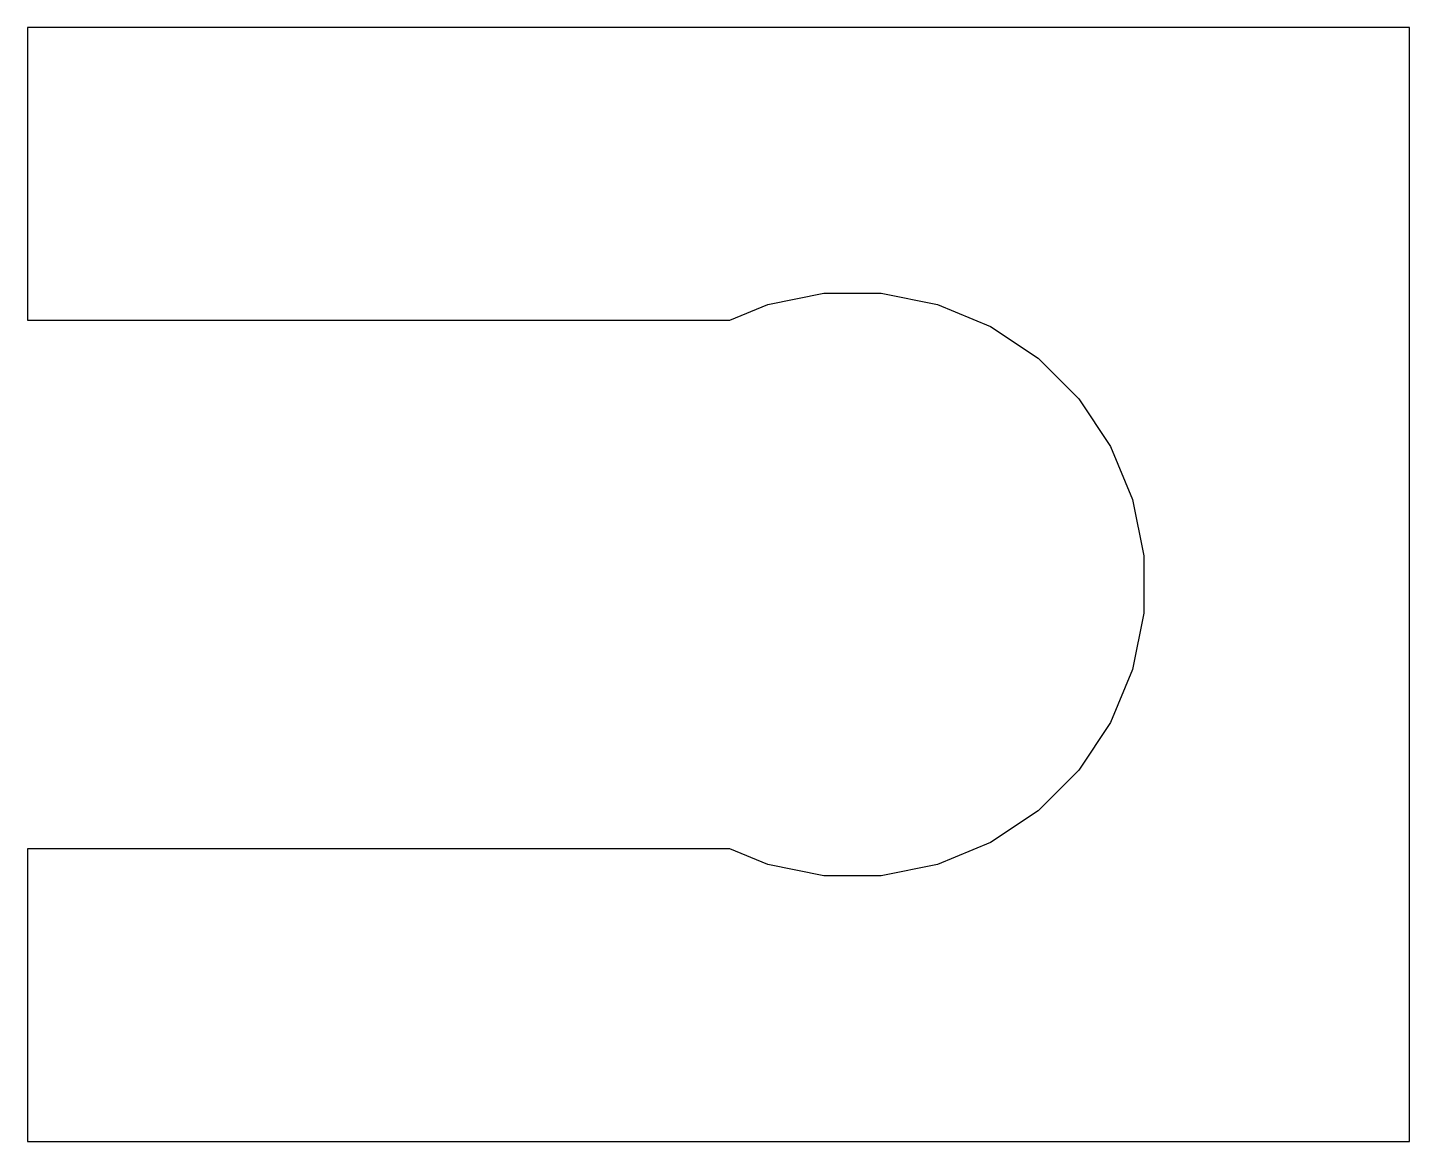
# Model space of a CAD drawing. Header units: metres. Extents: x -15.4 to 10.4, y -10.4 to 10.4.
import ezdxf

# ---------------------------------------------------------------- set-up
doc = ezdxf.new("R2010")
doc.units = ezdxf.units.M

msp = doc.modelspace()

# ---------------------------------------------------------------- linework, layer by layer
for p, q in [((10.375, 10.375), (-15.375, 10.375)), ((-15.375, 10.375), (-15.375, 4.92499)), ((10.375, -10.375), (10.375, 10.375)), ((-1.58241, 5.21651), (-0.534302, 5.42499)), ((-0.534302, 5.42499), (0.534302, 5.42499)), ((0.534302, 5.42499), (1.58241, 5.21651)), ((-2.28621, 4.92499), (-1.58241, 5.21651)), ((1.58241, 5.21651), (2.56969, 4.80757)), ((-15.375, 4.92499), (-2.28621, 4.92499)), ((2.56969, 4.80757), (3.45822, 4.21387)), ((3.45822, 4.21387), (4.21387, 3.45822)), ((4.21387, 3.45822), (4.80757, 2.56969)), ((4.80757, 2.56969), (5.21651, 1.58241)), ((5.21651, 1.58241), (5.42499, 0.534302)), ((5.42499, 0.534302), (5.42499, -0.534302)), ((5.42499, -0.534302), (5.21651, -1.58241)), ((5.21651, -1.58241), (4.80757, -2.56969)), ((4.80757, -2.56969), (4.21387, -3.45822)), ((4.21387, -3.45822), (3.45822, -4.21387)), ((3.45822, -4.21387), (2.56969, -4.80757)), ((2.56969, -4.80757), (1.58241, -5.21651)), ((-2.28621, -4.92499), (-15.375, -4.92499)), ((-15.375, -4.92499), (-15.375, -10.375)), ((-1.58241, -5.21651), (-2.28621, -4.92499)), ((-0.534302, -5.42499), (-1.58241, -5.21651)), ((1.58241, -5.21651), (0.534302, -5.42499)), ((0.534302, -5.42499), (-0.534302, -5.42499)), ((-15.375, -10.375), (10.375, -10.375))]:
    msp.add_line(p, q)

doc.saveas('drawing.dxf')
